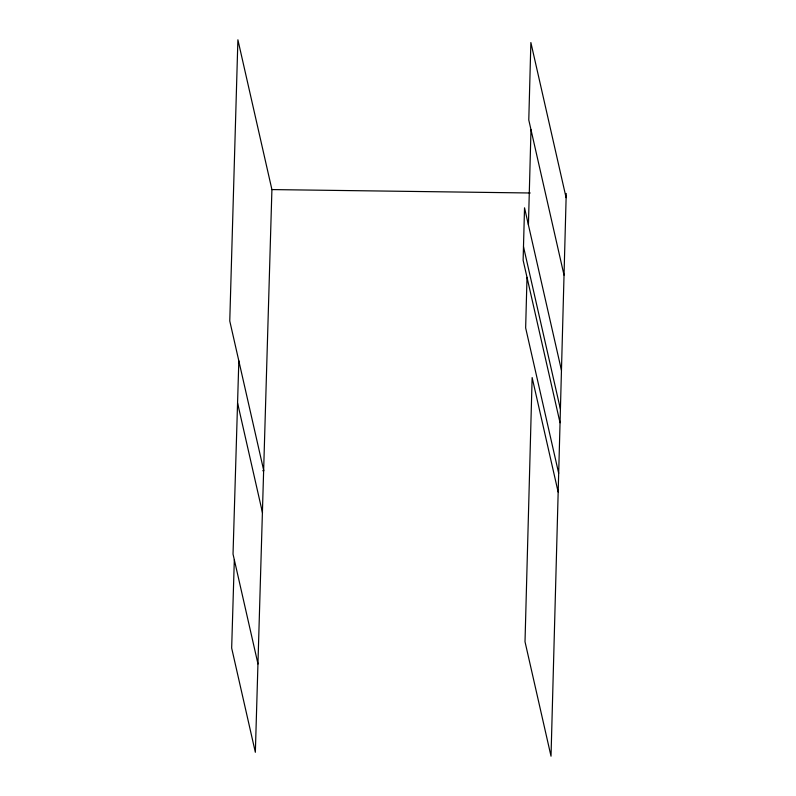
<?xml version="1.0" encoding="UTF-8"?>
<svg xmlns="http://www.w3.org/2000/svg" width="796" height="796" viewBox="0 0 796 796"><rect width="100%" height="100%" fill="white"/><g stroke="black" fill="none" stroke-linecap="round" stroke-linejoin="round"><path stroke-width="1.19" d="M527.012 277.356L525.649 327.902L558.683 473.302L551.021 756.2L525.012 641.725L532.136 377.563L558.145 492.037M528.425 224.93L530.992 129.708M558.683 473.302L566.235 193.468M262.71 470.744L263.794 470.764L229.765 320.987L237.895 39.8L271.914 189.577L255.347 752.28L231.666 648.063L234.322 559.767M238.83 360.867L233.029 554.086L257.994 663.983M271.914 189.577L530.216 192.99M566.105 197.667L530.872 42.546L528.783 119.997L564.026 275.108M561.459 370.329L524.534 207.816L523.121 260.232L560.046 422.756M523.489 246.68L560.414 409.194M237.566 402.985L262.531 512.883"/></g></svg>
